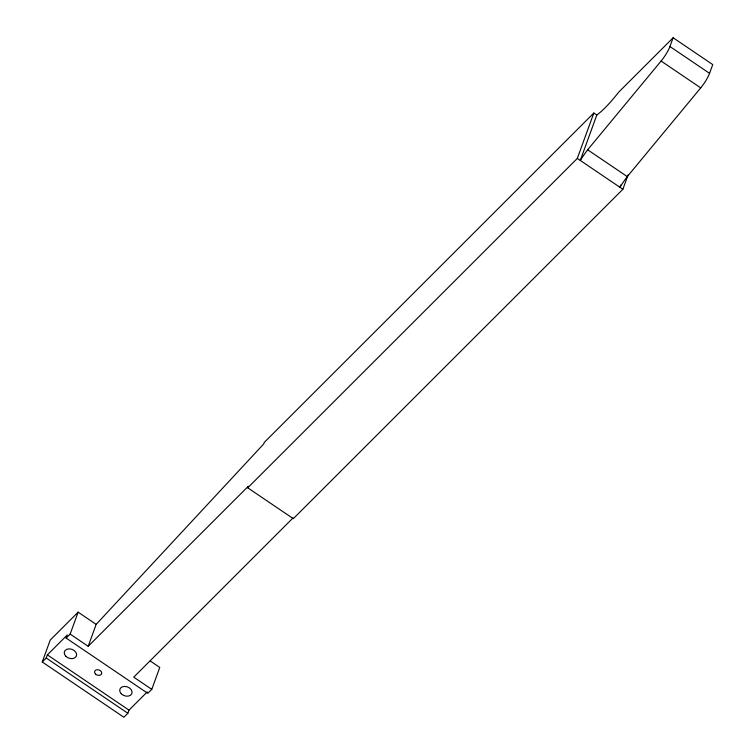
<?xml version="1.0" encoding="UTF-8"?>
<svg xmlns="http://www.w3.org/2000/svg" width="755" height="755" viewBox="0 0 755 755"><rect width="100%" height="100%" fill="white"/><g stroke="black" fill="none" stroke-linecap="round" stroke-linejoin="round"><path stroke-width="1.13" d="M147.272 691.873L129.001 710.134L127.859 713.267L123.877 717.25L42.252 661.984L50.226 640.061L78.133 612.163L96.168 624.376L88.184 646.299L70.158 634.087L78.133 612.163M42.252 661.984L46.234 658.001L47.376 654.868L67.308 634.946L66.166 638.079L147.791 693.345L151.783 689.362L159.758 667.439L150.273 661.012M628.113 174.877L622.875 189.279L293.308 518.666L247.744 487.815L248.32 486.248L88.184 646.299M247.744 487.815L577.311 158.427L593.836 113.014L596.809 115.024L580.284 160.438A34.334 7.559 -55.9 0 1 587.654 149.773L661.097 61.051A14.713 3.237 -55.9 0 0 669.93 46.527L673.13 37.75L712.748 64.581L709.558 73.348A14.713 3.237 -55.9 0 1 700.725 87.882L627.282 176.604A34.334 7.559 -55.9 0 0 619.902 187.268L620.714 185.05M96.168 624.376L263.703 443.968L264.278 442.402L593.836 113.014M66.166 638.079L70.158 634.087M673.13 37.75L618.647 92.204A54.464 11.986 -55.9 0 1 596.809 115.024M293.044 517.939L133.748 677.15L151.783 689.362M669.93 46.527L709.558 73.348M661.097 61.051L700.725 87.882M587.654 149.773L627.282 176.604M577.311 158.427L622.875 189.279M47.376 654.868L129.001 710.134M46.234 658.001L127.859 713.267M121.225 693.751A6.38 4.681 20 0 0 131.757 693.798A6.38 4.681 20 0 0 124.688 686.408A6.38 4.681 20 0 0 121.225 693.751M95.46 673.941A3.681 2.699 20 0 0 101.538 673.97A3.681 2.699 20 0 0 97.461 669.704A3.681 2.699 20 0 0 95.46 673.941M65.751 656.189A6.38 4.681 20 0 0 76.293 656.237A6.38 4.681 20 0 0 69.224 648.847A6.38 4.681 20 0 0 65.751 656.189"/></g></svg>
